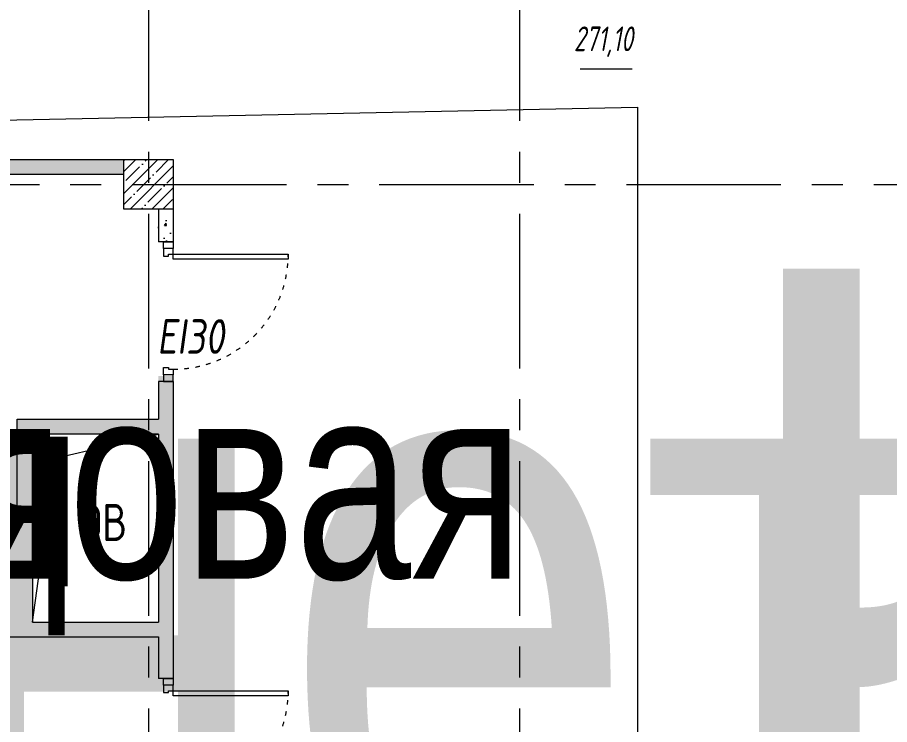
# Model space of a CAD drawing. Header units: millimetres. Extents: x 0 to 9483559, y -180456 to 305735.
# Drawn here: x 452548 to 459603, y 29312 to 35029 of the extents above; entities that cross this region are included whole.
import ezdxf
from ezdxf.enums import TextEntityAlignment as Align

# ---------------------------------------------------------------- set-up
doc = ezdxf.new("R2018")
doc.units = ezdxf.units.MM
doc.linetypes.add('ACAD_ISO03W100', pattern=[30, 12, -18])
doc.linetypes.add('CENTER', pattern=[2, 1.25, -0.25, 0.25, -0.25])
for name, color, linetype, lineweight in [('_TEXT', 7, 'Continuous', 30), ('АР_Двери', 7, 'Continuous', 0), ('АР_Колонны', 5, 'Continuous', 35), ('АР_Колонны Штрих', 250, 'Continuous', 5), ('АР_Маркер экспликации', 239, 'Continuous', 13), ('АР_Номер помещения', 250, 'Continuous', 9), ('АР_Оси', 7, 'Continuous', 25), ('АР_Отверстия', 250, 'Continuous', 15), ('АР_Перегородки газоблок', 165, 'Continuous', 30), ('АР_Перегородки газоблок_Штрих', 165, 'Continuous', 5), ('АР_Подоконники', 163, 'Continuous', 9), ('АР_Сущ Несущая стена', 250, 'Continuous', 50), ('АР_тонкая линия', 250, 'Continuous', 0)]:
    doc.layers.add(name, color=color, linetype=linetype, lineweight=lineweight)
doc.layers.add('АР_Названия помещений', color=124, linetype='Continuous', lineweight=5, plot=False)
doc.layers.add('АР_Помещения_площадь', color=19, linetype='Continuous', lineweight=9, plot=False)
doc.layers.add('АР_ПБ_Двери', color=7, linetype='Continuous', lineweight=15, true_color=0xdb0000)
doc.styles.add('ICOCPEUR', font='isocpeur.ttf')
doc.styles.add('ISOCPEUR', font='', dxfattribs={"height": 250})
doc.styles.get("Standard").update_dxf_attribs({"font": 'GOST.TTF'})
doc.styles.add('Архитект', font='isocpeur.ttf', dxfattribs={"width": 0.8, "oblique": 8})
doc.styles.get('ISOCPEUR').set_extended_font_data('ISOCPEUR', italic=True)
pattern_1 = [(50, (518904.68, -78921.52), (215.17805, -18.82564), [22.5, -247.5]), (355, (518904.68, -78921.52), (-41.6254, 225.65764), [18, -198]), (100.45144, (518922.61, -78923.09), (173.55265, 206.832), [19.12206, -210.34263]), (46.1842, (518904.68, -78861.52), (320.1724, -49.6558), [33.75, -371.25]), (96.63564, (518931.36, -78865.66), (280.3986, 292.2356), [28.6831, -315.5141]), (351.18416, (518904.68, -78861.52), (280.3986, 292.2356), [27, -297]), (21, (518934.68, -78876.52), (179.07212, -120.78567), [22.5, -247.5]), (326, (518934.68, -78876.52), (72.9946, 217.545), [18, -198]), (71.45144, (518949.6, -78886.59), (252.0667, 96.75935), [19.12206, -210.34263]), (37.5, (518904.68, -78921.52), (3.647957, 99.868156), [0, -195.6, 0, -201, 0, -198.75]), (7.5, (518904.68, -78921.52), (78.92086, 118.32351), [0, -114.6, 0, -191.1, 0, -75.75]), (327.5, (518837.78, -78921.52), (160.14673, -6.76646), [0, -75, 0, -234, 0, -310.5]), (317.5, (518807.78, -78921.52), (174.95585, 30.0315), [0, -97.5, 0, -155.4, 0, -220.5])]

# ---------------------------------------------------------------- blocks, each defined once
blk = doc.blocks.new('*U343')
for points in [[(-55, -80), (-55, 0), (-115, 0), (-115, -40), (-100, -40), (-100, -80), (-55, -80)], [(0, 0), (0, -80), (-55, -80), (-55, 0), (0, 0)], [(-1130, 0), (-1130, -80), (-1075, -80), (-1075, 0), (-1130, 0)], [(-1075, -80), (-1075, 0), (-1015, 0), (-1015, -40), (-1030, -40), (-1030, -80), (-1075, -80)]]:
    blk.add_lwpolyline(points)
blk.add_lwpolyline([(-100, -80), (-100, -1010), (-140, -1010), (-140, -80)], close=True)
at = {"linetype": 'ACAD_ISO03W100', "ltscale": 3}
blk.add_arc((-100, -80), 930, 180, 270, dxfattribs=at)
blk = doc.blocks.new('*U342')
for points in [[(-55, -80), (-55, 0), (-115, 0), (-115, -40), (-100, -40), (-100, -80), (-55, -80)], [(0, 0), (0, -80), (-55, -80), (-55, 0), (0, 0)], [(-1130, 0), (-1130, -80), (-1075, -80), (-1075, 0), (-1130, 0)], [(-1075, -80), (-1075, 0), (-1015, 0), (-1015, -40), (-1030, -40), (-1030, -80), (-1075, -80)]]:
    blk.add_lwpolyline(points)
blk.add_lwpolyline([(-100, -80), (-100, -1010), (-140, -1010), (-140, -80)], close=True)
at = {"linetype": 'ACAD_ISO03W100', "ltscale": 3}
blk.add_arc((-100, -80), 930, 180, 270, dxfattribs=at)
blk = doc.blocks.new('*U332')
at = {"layer": 'АР_Помещения_площадь', "color": 7}
blk.add_line((-323.4, 336.1), (-745.7, 336.1), dxfattribs=at)
at = {"color": 7, "style": 'ISOCPEUR', "width": 0.7, "flags": 1}
blk.add_attdef('КАТЕГОРИЯ', (-499.2, -2092.2), '', height=250, dxfattribs=at)
at = {"layer": 'АР_Номер помещения', "color": 7, "style": 'ISOCPEUR', "width": 0.7}
blk.add_attdef('НОМЕР_ПОМЕЩЕНИЯ', text='', height=300, dxfattribs=at).set_placement((-517.6, 1402.8), align=Align.MIDDLE_CENTER)
at = {"layer": 'АР_Помещения_площадь', "color": 7, "lineweight": 30, "width": 0.7, "flags": 104}
blk.add_attdef('ИМЯ_ПОМЕЩЕНИЯ', text='', height=100, dxfattribs=at).set_placement((157.6, 1217.1), align=Align.MIDDLE_CENTER)
at = {"layer": 'АР_Помещения_площадь', "color": 7, "style": 'ISOCPEUR', "width": 0.7}
blk.add_attdef('ПЛОЩАДЬ_ПОМЕЩЕНИЯ', text='', height=200, dxfattribs=at).set_placement((-318.5, 582.6), align=Align.MIDDLE_RIGHT)
blk = doc.blocks.new('*U333')
at = {"color": 7, "style": 'ISOCPEUR', "width": 0.7, "flags": 1}
blk.add_attdef('КАТЕГОРИЯ', (-499.2, -2092.2), '', height=250, dxfattribs=at)
at = {"layer": 'АР_Номер помещения', "color": 7, "style": 'ISOCPEUR', "width": 0.7}
blk.add_attdef('НОМЕР_ПОМЕЩЕНИЯ', text='', height=300, dxfattribs=at).set_placement((-13874.5, 6637.6), align=Align.MIDDLE_CENTER)
at = {"layer": 'АР_Помещения_площадь', "color": 7, "lineweight": 30, "width": 0.7, "flags": 104}
blk.add_attdef('ИМЯ_ПОМЕЩЕНИЯ', text='', height=100, dxfattribs=at).set_placement((157.6, 1217.1), align=Align.MIDDLE_CENTER)
at = {"layer": 'АР_Помещения_площадь', "color": 7, "style": 'ISOCPEUR', "width": 0.7}
blk.add_attdef('ПЛОЩАДЬ_ПОМЕЩЕНИЯ', text='', height=200, dxfattribs=at).set_placement((-12654.6, 407.7), align=Align.MIDDLE_RIGHT)
blk = doc.blocks.new('*U330')
at = {"color": 7, "style": 'ISOCPEUR', "width": 0.7, "flags": 1}
blk.add_attdef('КАТЕГОРИЯ', (-499.2, -2092.2), '', height=250, dxfattribs=at)
at = {"layer": 'АР_Номер помещения', "color": 7, "style": 'ISOCPEUR', "width": 0.7}
blk.add_attdef('НОМЕР_ПОМЕЩЕНИЯ', text='', height=300, dxfattribs=at).set_placement((-16064.8, 2966.2), align=Align.MIDDLE_CENTER)
at = {"layer": 'АР_Помещения_площадь', "color": 7, "lineweight": 30, "width": 0.7, "flags": 104}
blk.add_attdef('ИМЯ_ПОМЕЩЕНИЯ', text='', height=100, dxfattribs=at).set_placement((157.6, 1217.1), align=Align.MIDDLE_CENTER)
at = {"layer": 'АР_Помещения_площадь', "color": 7, "style": 'ISOCPEUR', "width": 0.7}
blk.add_attdef('ПЛОЩАДЬ_ПОМЕЩЕНИЯ', text='', height=200, dxfattribs=at).set_placement((-14142.4, 501.5), align=Align.MIDDLE_RIGHT)
blk = doc.blocks.new('*U331')
at = {"color": 7, "style": 'ISOCPEUR', "width": 0.7, "flags": 1}
blk.add_attdef('КАТЕГОРИЯ', (-499.2, -2092.2), '', height=250, dxfattribs=at)
at = {"layer": 'АР_Номер помещения', "color": 7, "style": 'ISOCPEUR', "width": 0.7}
blk.add_attdef('НОМЕР_ПОМЕЩЕНИЯ', text='', height=300, dxfattribs=at).set_placement((-14752.2, 1427.8), align=Align.MIDDLE_CENTER)
at = {"layer": 'АР_Помещения_площадь', "color": 7, "lineweight": 30, "width": 0.7, "flags": 104}
blk.add_attdef('ИМЯ_ПОМЕЩЕНИЯ', text='', height=100, dxfattribs=at).set_placement((157.6, 1217.1), align=Align.MIDDLE_CENTER)
at = {"layer": 'АР_Помещения_площадь', "color": 7, "style": 'ISOCPEUR', "width": 0.7}
blk.add_attdef('ПЛОЩАДЬ_ПОМЕЩЕНИЯ', text='', height=200, dxfattribs=at).set_placement((-13108.3, 584.1), align=Align.MIDDLE_RIGHT)

msp = doc.modelspace()

# ---------------------------------------------------------------- hatches: boundary and pattern name
at = {"layer": 'АР_Колонны Штрих', "lineweight": 9, "ltscale": 100}
h = msp.add_hatch(dxfattribs=at)
h.set_pattern_fill('ANSI35', color=256, scale=500)
h.set_pattern_definition([(45, (-503643.18, 73750.64), (-88.388348, 88.388348), []), (45, (-503554.79, 73750.64), (-88.388348, 88.388348), [156.25, -31.25, 0, -31.25])])
h.paths.add_polyline_path([(453808.9, 33879.2), (453408.9, 33879.2), (453408.9, 33479.2), (453808.9, 33479.2)])
at = {"layer": 'АР_Перегородки газоблок_Штрих', "lineweight": 9, "ltscale": 100}
h = msp.add_hatch(dxfattribs=at)
h.set_pattern_fill('AR-CONC', color=256, scale=30)
h.set_pattern_definition(pattern_1)
h.paths.add_polyline_path([(453408.9, 33879.2), (447808.9, 33879.2), (447808.9, 33759.2), (453408.9, 33759.2)])
h = msp.add_hatch(dxfattribs=at)
h.set_pattern_fill('AR-CONC', color=256, scale=30)
h.set_pattern_definition([(50, (518904.68, -78875), (215.17805, -18.82564), [22.5, -247.5]), (355, (518904.68, -78875), (-41.6254, 225.65764), [18, -198]), (100.45144, (518922.61, -78876.56), (173.55265, 206.832), [19.12206, -210.34263]), (46.1842, (518904.68, -78815), (320.1724, -49.6558), [33.75, -371.25]), (96.63564, (518931.36, -78819.13), (280.3986, 292.2356), [28.6831, -315.5141]), (351.18416, (518904.68, -78815), (280.3986, 292.2356), [27, -297]), (21, (518934.68, -78830), (179.07212, -120.78567), [22.5, -247.5]), (326, (518934.68, -78830), (72.9946, 217.545), [18, -198]), (71.45144, (518949.6, -78840.06), (252.0667, 96.75935), [19.12206, -210.34263]), (37.5, (518904.68, -78874.995), (3.647957, 99.868156), [0, -195.6, 0, -201, 0, -198.75]), (7.5, (518904.68, -78875), (78.92086, 118.32351), [0, -114.6, 0, -191.1, 0, -75.75]), (327.5, (518837.78, -78874.995), (160.14673, -6.76646), [0, -75, 0, -234, 0, -310.5]), (317.5, (518807.78, -78875), (174.95585, 30.0315), [0, -97.5, 0, -155.4, 0, -220.5])])
h.paths.add_polyline_path([(447528.9, 33525.7), (447408.9, 33525.7), (447408.9, 27925.7), (447528.9, 27925.7), (447528.9, 30019.7), (451069.5, 30019.7), (452549.5, 30019.7), (452549.5, 30139.7), (447528.9, 30139.7), (447528.9, 30739.7), (447408.9, 30739.7), (447408.9, 30139), (447528.9, 30139), (447528.9, 30739.7), (447408.9, 30739.7), (447408.9, 30138.3), (447528.9, 30139.7), (447528.9, 30739.7), (452549.5, 30739.7), (452549.5, 30019.7), (453688.9, 30019.7), (453688.9, 29731.4), (453808.9, 29731.4), (453808.9, 32130.8), (453688.9, 32130.8), (453688.9, 30139.7), (452669.5, 30139.7), (452669.5, 31661), (453688.9, 31659.6), (453688.9, 31779.6), (452549.5, 31781), (452549.5, 30859.7), (447528.9, 30859.7)])
h = msp.add_hatch(dxfattribs=at)
h.set_pattern_fill('AR-CONC', color=256, scale=30)
h.set_pattern_definition(pattern_1)
h.paths.add_polyline_path([(453808.9, 33479.2), (453688.9, 33479.2), (453688.9, 33214.3), (453808.9, 33214.3)])

# ---------------------------------------------------------------- linework, layer by layer
at = {"layer": '_TEXT', "color": 1, "lineweight": 9, "ltscale": 500}
msp.add_lwpolyline([(437209.6, 33889.2), (457564.1, 34304.5), (457564.1, -2115.5), (437209.6, -2530.8)], close=True, dxfattribs=at)
at = {"layer": 'АР_Колонны', "lineweight": 9, "ltscale": 100}
msp.add_lwpolyline([(453408.9, 33879.2), (453808.9, 33879.2), (453808.9, 33479.2), (453408.9, 33479.2)], close=True, dxfattribs=at)
at = {"layer": 'АР_Оси', "linetype": 'CENTER', "lineweight": 9, "ltscale": 1000}
for p, q in [((453608.9, 55441.6), (453608.9, -290.7)), ((456608.9, 55441.6), (456608.9, -290.7)), ((429475.2, 33679.2), (512653.6, 33679.2))]:
    msp.add_line(p, q, dxfattribs=at)
at = {"layer": 'АР_Перегородки газоблок', "lineweight": 9, "ltscale": 100}
for points in [[(447808.9, 33879.2), (453408.9, 33879.2)], [(453408.9, 33759.2), (447808.9, 33759.2)], [(453688.9, 33479.2), (453688.9, 33214.3)], [(453808.9, 33479.2), (453808.9, 33214.3)], [(453808.9, 33214.3), (453688.9, 33214.3)], [(453688.9, 32084.3), (453688.9, 31779.6)], [(453808.9, 32084.3), (453688.9, 32084.3)], [(453808.9, 32084.3), (453808.9, 29684.8)], [(452546.6, 30859.7), (452546.6, 31779.6), (453688.9, 31779.6)], [(453688.9, 31659.6), (452669.5, 31659.6)], [(452669.5, 31659.6), (452669.5, 30139.7)], [(453688.9, 31659.6), (453688.9, 30139.7)], [(452669.5, 30139.7), (452685.1, 30139.7)], [(452669.5, 30139.7), (453688.9, 30139.7)], [(447528.9, 30019.7), (452582.9, 30019.7)], [(452549.5, 30019.7), (452549.5, 30019.7)], [(452549.5, 30019.7), (453688.9, 30019.7)], [(453688.9, 30019.7), (453688.9, 29684.8)], [(453808.9, 29684.8), (453688.9, 29684.8)]]:
    msp.add_lwpolyline(points, dxfattribs=at)
at = {"layer": 'АР_Подоконники', "lineweight": 9, "ltscale": 100}
for centre, radius, start, end in [((456737.4, 36557), 8924.1, 271.10883, 356.40396), ((456727.1, 36569.4), 8940.2, 271.69125, 356.32908)]:
    msp.add_arc(centre, radius, start, end, dxfattribs=at)
at = {"layer": 'АР_Сущ Несущая стена', "lineweight": 9, "ltscale": 100}
for centre, radius, start, end in [((456718.8, 36581.1), 9144.3, 272.82064, 356.28873), ((456726.5, 36563.1), 9778.7, 272.59255, 356.63539)]:
    msp.add_arc(centre, radius, start, end, dxfattribs=at)
at = {"layer": 'АР_тонкая линия', "lineweight": 9, "ltscale": 100}
msp.add_lwpolyline([(452669.5, 30139.7), (452852.9, 31465.3), (453688.9, 31659.6)], dxfattribs=at)

# ---------------------------------------------------------------- block references
at = {"layer": 'АР_Двери', "lineweight": 9, "rotation": 90.00000000000001}
for name, p in [('*U343', (453728.9, 33214.3)), ('*U342', (453728.9, 29684.8))]:
    msp.add_blockref(name, p, dxfattribs=at)
at = {"layer": 'АР_Маркер экспликации', "lineweight": 9}
ref = msp.add_blockref('*U332', (457845.8, 34273.3), dxfattribs=at)
lines = msp.add_mtext('\\W0.8000;Коридор и рекреация (основная и старшая школа)', dxfattribs={"layer": 'АР_Названия помещений', "insert": (458192.8, 32998.7), "char_height": 6239.8, "width": 926.94, "attachment_point": 1})
ref.add_attrib('ИМЯ_ПОМЕЩЕНИЯ', '', (458192.8, 32998.7), dxfattribs={"flags": 104}).embed_mtext(lines)
ref.add_attrib('ПЛОЩАДЬ_ПОМЕЩЕНИЯ', '271,10', dxfattribs={"layer": 'АР_Помещения_площадь', "color": 7, "height": 200, "style": 'ISOCPEUR', "width": 0.7}).set_placement((457527.3, 34855.8), align=Align.MIDDLE_RIGHT)
ref = msp.add_blockref('*U333', (453732.9, 27950.9), dxfattribs=at)
lines = msp.add_mtext('\\W0.8000;Кабинет материальной технологии тип 2', dxfattribs={"layer": 'АР_Названия помещений', "insert": (439898.6, 32758.6), "char_height": 4891.956, "width": 926.94, "attachment_point": 1})
ref.add_attrib('ИМЯ_ПОМЕЩЕНИЯ', '', (439898.6, 32758.6), dxfattribs={"flags": 104}).embed_mtext(lines)
ref = msp.add_blockref('*U331', (465258.4, 30723.2), dxfattribs=at)
lines = msp.add_mtext('\\W0.8000;Кладовая инвентаря', dxfattribs={"layer": 'АР_Названия помещений', "insert": (449070.7, 32067.5), "char_height": 1576.782, "width": 926.94, "attachment_point": 1})
ref.add_attrib('ИМЯ_ПОМЕЩЕНИЯ', '', (449070.7, 32067.5), dxfattribs={"flags": 104}).embed_mtext(lines)
ref = msp.add_blockref('*U330', (461412.4, 27526.3), dxfattribs=at)
lines = msp.add_mtext('\\W0.8000;Кладовая кабинета материальной технологии', dxfattribs={"layer": 'АР_Названия помещений', "insert": (445496.2, 32006.5), "char_height": 1576.782, "width": 926.94, "attachment_point": 1})
ref.add_attrib('ИМЯ_ПОМЕЩЕНИЯ', '', (445496.2, 32006.5), dxfattribs={"flags": 104}).embed_mtext(lines)

# ---------------------------------------------------------------- texts
at = {"layer": 'АР_Отверстия', "lineweight": 9, "ltscale": 100, "insert": (453238.9, 30946), "char_height": 300, "attachment_point": 5, "line_spacing_factor": 0.7, "style": 'ICOCPEUR'}
msp.add_mtext('\\A1;{\\W0.8;ОВ}', dxfattribs=at)
at = {"layer": 'АР_ПБ_Двери', "lineweight": 9, "style": 'Архитект', "oblique": 8, "width": 0.8}
msp.add_text('EI30', height=280, dxfattribs=at).set_placement((453678.4, 32309.1))

doc.saveas('drawing.dxf')
